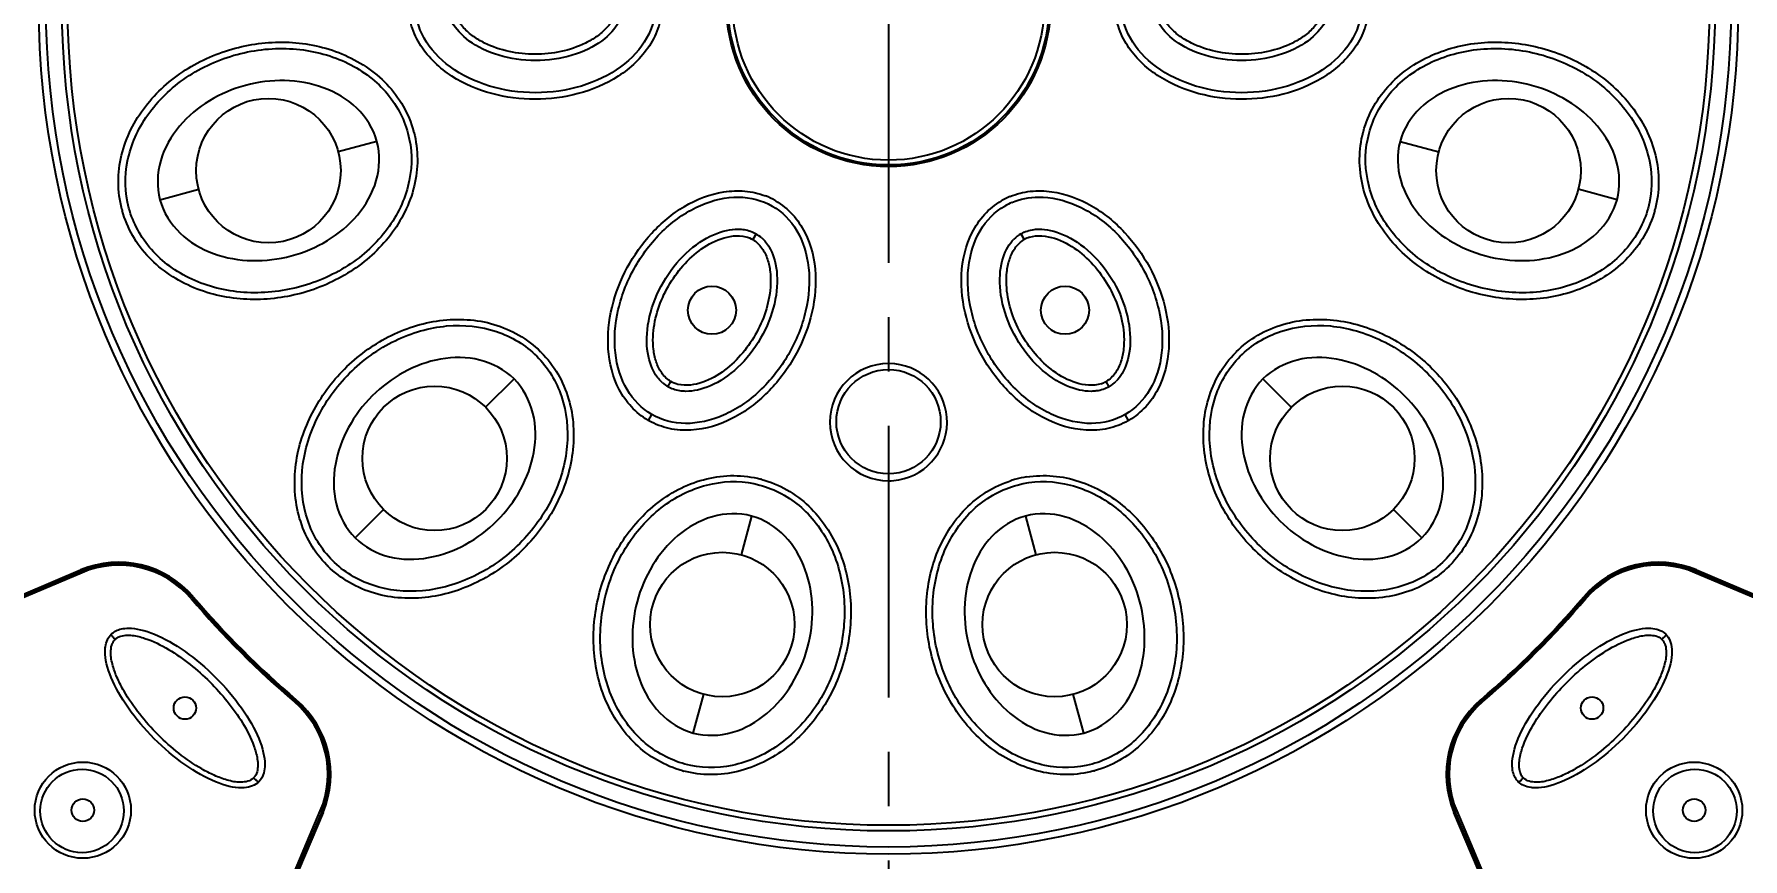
# Model space of a CAD drawing. Header units: millimetres. Extents: x 2652 to 2862, y 294 to 591.
# Drawn here: x 2689.29 to 2729.22, y 482.48 to 501.75 of the extents above; entities that cross this region are included whole.
import ezdxf

# ---------------------------------------------------------------- set-up
doc = ezdxf.new("R2010")
doc.units = ezdxf.units.MM
doc.header["$LTSCALE"] = 0.1
doc.linetypes.add('CENTERX2', pattern=[101.6, 63.5, -12.7, 12.7, -12.7])
for name, color, linetype in [('02___PRT_ALL_AXES', 7, 'Continuous'), ('CENTER', 1, 'CENTERX2'), ('DIM', 3, 'Continuous')]:
    doc.layers.add(name, color=color, linetype=linetype)
doc.styles.get("Standard").update_dxf_attribs({"font": 'arial.ttf'})
doc.dimstyles.new('ISO-25', dxfattribs={"dimtxt": 2.5, "dimasz": 2.5, "dimexe": 1.25, "dimexo": 0.625, "dimtad": 1, "dimlfac": 1.333333, "dimtxsty": 'Standard', "dimcen": 2.5, "dimadec": 0, "dimazin": 0, "dimtfac": 1, "dimtmove": 0, "dimatfit": 3, "dimfxl": 0, "dimarcsym": 0})

# ---------------------------------------------------------------- blocks, each defined once
blk = doc.blocks.new('*D19')
at = {"layer": 'Defpoints', "color": 0}
for p in [(2666.242, 540.393), (2709.416, 540.393), (2709.255, 357.713)]:
    blk.add_point(p, dxfattribs=at)
at = {"layer": 'DIM', "color": 0, "lineweight": -2}
for p, q in [((2708.791, 540.393), (2664.992, 540.393)), ((2666.242, 360.213), (2666.242, 537.893)), ((2708.63, 357.713), (2664.992, 357.713))]:
    blk.add_line(p, q, dxfattribs=at)
at = {"layer": 'DIM', "color": 0}
for points in [[(2665.825, 537.893), (2666.658, 537.893), (2666.242, 540.393)], [(2665.825, 360.213), (2666.658, 360.213), (2666.242, 357.713)]]:
    blk.add_solid(points, dxfattribs=at)
at = {"layer": 'DIM', "color": 0, "insert": (2664.339, 449.053), "char_height": 2.5, "attachment_point": 5, "rotation": 90}
blk.add_mtext('243.5', dxfattribs=at)

msp = doc.modelspace()

# ---------------------------------------------------------------- linework, layer by layer
at = {"color": 7, "linetype": 'Continuous'}
for p, q in [((2706.1608, 497.0819), (2706.0828, 496.9468)), ((2712.3483, 497.0819), (2712.4264, 496.9468)), ((2704.0983, 493.5095), (2704.1685, 493.6311)), ((2714.4108, 493.5095), (2714.3407, 493.6311)), ((2703.643, 492.7208), (2703.7233, 492.86)), ((2714.8662, 492.7208), (2714.7858, 492.86)), ((2682.4075, 485.8546), (2690.3719, 489.2262)), ((2684.0034, 486.4907), (2690.391, 489.1948)), ((2690.4096, 489.1631), (2684.3197, 486.585)), ((2690.3719, 489.2262), (2690.391, 489.1948)), ((2690.391, 489.1948), (2690.4096, 489.1631)), ((2728.1182, 489.1948), (2728.0995, 489.1631)), ((2734.1895, 486.585), (2728.0995, 489.1631)), ((2728.1373, 489.2262), (2728.1182, 489.1948)), ((2728.1182, 489.1948), (2734.2094, 486.6162)), ((2728.1373, 489.2262), (2736.1017, 485.8546)), ((2693.0058, 488.6027), (2692.9561, 488.5603)), ((2725.5034, 488.6027), (2725.5531, 488.5603)), ((2695.4168, 486.1916), (2695.3745, 486.1419)), ((2723.0924, 486.1916), (2723.1347, 486.1419)), ((2696.0404, 483.5577), (2692.6687, 475.5934)), ((2696.009, 483.5768), (2693.3233, 477.2326)), ((2693.3992, 477.5055), (2695.9773, 483.5955)), ((2696.009, 483.5768), (2695.9773, 483.5955)), ((2696.0404, 483.5577), (2696.009, 483.5768)), ((2722.4688, 483.5577), (2722.5002, 483.5768)), ((2725.8404, 475.5934), (2722.4688, 483.5577)), ((2722.5002, 483.5768), (2722.5319, 483.5955)), ((2725.2043, 477.1892), (2722.5002, 483.5768)), ((2722.5319, 483.5955), (2725.11, 477.5055))]:
    msp.add_line(p, q, dxfattribs=at)
for centre, radius in [((2709.2546, 502.4404), 37.3125), ((2709.2546, 502.4404), 19.8565), ((2709.2546, 502.4404), 19.6875), ((2709.2546, 502.4404), 19.3125), ((2709.2546, 502.4404), 19.1808), ((2709.2546, 502.4404), 3.7884), ((2709.2546, 502.4404), 3.75), ((2709.2546, 502.4404), 3.6375), ((2705.1296, 495.2957), 0.5625), ((2713.3796, 495.2957), 0.5625), ((2709.2546, 492.6904), 1.2188), ((2692.8144, 486.0002), 0.2625), ((2725.6948, 486.0002), 0.2625), ((2690.4279, 483.6137), 1.125), ((2728.0813, 483.6137), 1.125), ((2690.4099, 483.5958), 0.9759), ((2728.0993, 483.5958), 0.9759), ((2690.4279, 483.6137), 0.2625), ((2728.0813, 483.6137), 0.2625)]:
    msp.add_circle(centre, radius, dxfattribs=at)
for centre, radius, start, end in [((2709.2546, 502.4404), 37.3244, 284.55605, 255.44395), ((2709.2546, 502.4404), 36.1928, 272.382, 267.618), ((2709.2546, 502.4404), 35.966, 272.39701, 267.60299), ((2709.2546, 502.4404), 34.5557, 272.49485, 267.50515), ((2709.2546, 502.4404), 34.35, 272.51055, 267.48945), ((2709.2546, 502.4404), 34.275, 272.50748, 267.49252), ((2709.2546, 502.4404), 34.2448, 272.56931, 267.43069), ((2709.2546, 502.4404), 34.125, 272.51944, 267.48056), ((2695.7667, 498.8263), 2.4777, 14.69879, 15.28831), ((2722.7518, 498.8239), 2.4874, 164.83466, 165.20221), ((2705.7711, 496.4057), 1.6754, 60.01905, 68.68033), ((2712.7366, 496.4088), 1.672, 112.6646, 119.98893), ((2693.7372, 498.2824), 2.4779, 194.61181, 194.9969), ((2693.7315, 498.2811), 2.472, 195.00203, 195.40164), ((2705.7797, 496.4218), 1.6572, 59.63989, 59.99881), ((2712.7292, 496.4223), 1.6566, 120.0006, 120.33881), ((2712.7276, 496.4243), 1.5091, 112.89638, 119.98647), ((2724.7776, 498.2812), 2.4721, 344.56888, 344.9963), ((2724.7692, 498.2832), 2.4808, 345.00136, 345.32511), ((2705.7688, 496.4023), 0.7846, 48.27965, 60.02141), ((2712.7418, 496.4002), 0.7871, 119.9907, 135.15872), ((2712.7464, 496.3919), 0.6405, 107.9509, 119.97646), ((2699.3808, 492.5666), 2.4777, 45.00129, 45.28831), ((2699.3743, 492.5602), 2.4868, 44.77158, 44.99887), ((2719.1324, 492.5627), 2.4833, 135.00081, 135.2403), ((2719.1376, 492.5573), 2.4908, 134.83466, 134.99958), ((2709.2546, 492.6811), 1.3701, 90.00752, 269.99937), ((2709.2544, 492.6925), 1.3587, 89.22714, 89.99362), ((2709.2546, 492.6811), 1.3701, 280.1727, 89.23937), ((2704.4903, 494.1891), 0.7845, 228.60942, 240.02168), ((2714.0209, 494.1854), 0.64, 288.34912, 299.98221), ((2714.0173, 494.1914), 0.7873, 299.99206, 315.36295), ((2704.4709, 494.1547), 1.6557, 239.55998, 239.99842), ((2704.4672, 494.1485), 1.6485, 240.0019, 240.5488), ((2714.0392, 494.1533), 1.6541, 299.51906, 299.99795), ((2714.0415, 494.1492), 1.6494, 300.00181, 300.53451), ((2705.6402, 488.9511), 2.4792, 75.00117, 75.27667), ((2705.6389, 488.9469), 2.4835, 74.73402, 74.99825), ((2709.2543, 492.6847), 1.3736, 270.01326, 280.15894), ((2712.8737, 488.9336), 2.4973, 105.00041, 107.59867), ((2712.8748, 488.9289), 2.5022, 99.06616, 104.9951), ((2691.2639, 487.1191), 2.2881, 40.42258, 112.94315), ((2691.2682, 487.1228), 2.25, 40.41835, 112.94479), ((2691.272, 487.1261), 2.212, 40.41829, 112.94485), ((2697.8951, 491.0808), 2.4779, 224.61181, 225.35015), ((2720.6131, 491.082), 2.4794, 314.62886, 315.32511), ((2727.2453, 487.1192), 2.288, 67.05672, 139.5816), ((2727.241, 487.1228), 2.25, 67.05521, 139.58165), ((2727.2372, 487.1261), 2.212, 67.05766, 139.5796), ((2709.2546, 502.4404), 21.4079, 220.41835, 229.58165), ((2709.2546, 502.4404), 21.375, 220.41835, 229.58165), ((2709.2546, 502.4404), 21.3426, 220.41835, 229.58165), ((2709.2546, 502.4404), 21.3426, 310.41835, 319.58165), ((2709.2546, 502.4404), 21.375, 310.41835, 319.58165), ((2709.2546, 502.4404), 21.4079, 310.41835, 319.58165), ((2693.9403, 484.4578), 2.212, 337.05766, 49.5796), ((2693.937, 484.454), 2.25, 337.05521, 49.58165), ((2693.9333, 484.4497), 2.288, 337.05672, 49.5816), ((2724.5759, 484.4497), 2.2881, 130.42258, 202.94315), ((2724.5722, 484.454), 2.25, 130.41835, 202.94479), ((2724.5689, 484.4578), 2.212, 130.41829, 202.94485), ((2705.0977, 486.9262), 2.4813, 254.65099, 254.99774), ((2705.0966, 486.9228), 2.4776, 255.00166, 255.35459), ((2713.4116, 486.9259), 2.4809, 285.00135, 285.324)]:
    msp.add_arc(centre, radius, start, end, dxfattribs=at)
for points, knots in [([(2686.3893, 472.2548), (2683.2705, 474.6232), (2677.7316, 480.3716), (2672.4808, 491.0872), (2670.7534, 502.904), (2672.7279, 514.677), (2678.2099, 525.2788), (2686.6775, 533.6919), (2697.303, 539.1068), (2705.1799, 540.376), (2709.0942, 540.3935)], [0, 0, 0, 0, 0.1250245, 0.2500885, 0.3751305, 0.5001289, 0.6251007, 0.7500707, 0.8750369, 1, 1, 1, 1]), ([(2709.416, 540.3935), (2713.3338, 540.3759), (2721.218, 539.1042), (2731.8511, 533.6792), (2740.3208, 525.2515), (2745.7975, 514.6325), (2747.7577, 502.8439), (2746.0082, 491.0196), (2740.733, 480.3069), (2735.1788, 474.567), (2732.0529, 472.204)], [0, 0, 0, 0, 0.1249669, 0.2499402, 0.3749161, 0.4999089, 0.6249455, 0.749992, 0.8750088, 1, 1, 1, 1]), ([(2703.962, 502.4404), (2703.962, 502.2704), (2703.9085, 501.9282), (2703.6111, 501.3094), (2702.9688, 500.7122), (2702.0175, 500.3124), (2700.9953, 500.1823), (2699.9736, 500.3131), (2699.0234, 500.7131), (2698.382, 501.3099), (2698.0849, 501.9283), (2698.0314, 502.2704), (2698.0314, 502.4404)], [0, 0, 0, 0, 0.062609, 0.1252602, 0.2499697, 0.3750411, 0.5001887, 0.6252737, 0.7502139, 0.8747822, 0.9373841, 1, 1, 1, 1]), ([(2702.9111, 502.4404), (2702.911, 502.3394), (2702.8576, 502.1356), (2702.6752, 501.8878), (2702.4432, 501.6874), (2702.0916, 501.4814), (2701.6054, 501.3182), (2700.9958, 501.256), (2700.3865, 501.3186), (2699.9006, 501.482), (2699.5494, 501.688), (2699.3178, 501.8884), (2699.1357, 502.136), (2699.0824, 502.3396), (2699.0824, 502.4404)], [0, 0, 0, 0, 0.0622739, 0.1248184, 0.1874314, 0.2500705, 0.3751061, 0.50019, 0.6252431, 0.7501969, 0.8127833, 0.8753409, 0.9378166, 1, 1, 1, 1]), ([(2720.4778, 502.4404), (2720.4778, 502.2748), (2720.427, 501.9415), (2720.1442, 501.3359), (2719.5292, 500.7441), (2718.6108, 500.336), (2717.6183, 500.1859), (2716.6194, 500.2836), (2715.6786, 500.6352), (2715.0192, 501.1723), (2714.6724, 501.743), (2714.581, 502.0673), (2714.5603, 502.2316)], [0, 0, 0, 0, 0.0625724, 0.1251793, 0.2497909, 0.3747587, 0.4998674, 0.6249957, 0.7500356, 0.8747849, 0.9374111, 1, 1, 1, 1]), ([(2719.4268, 502.4404), (2719.4268, 502.3394), (2719.3733, 502.1356), (2719.1909, 501.8879), (2718.9591, 501.6875), (2718.6077, 501.4816), (2718.1218, 501.3184), (2717.5124, 501.256), (2716.9029, 501.3185), (2716.4168, 501.4818), (2716.0653, 501.6878), (2715.8336, 501.8882), (2715.6515, 502.1359), (2715.5981, 502.3396), (2715.5981, 502.4404)], [0, 0, 0, 0, 0.0622723, 0.1248055, 0.1873883, 0.2499836, 0.3749439, 0.5000024, 0.6250843, 0.7500962, 0.8127165, 0.8753058, 0.9378052, 1, 1, 1, 1]), ([(2703.0509, 502.2817), (2703.0334, 502.1967), (2702.948, 501.9671), (2702.6017, 501.5699), (2701.8928, 501.2153), (2701.0046, 501.0842), (2700.1164, 501.2153), (2699.4075, 501.5699), (2699.0771, 501.9489), (2698.9891, 502.1626), (2698.9702, 502.2317)], [0, 0, 0, 0, 0.0862234, 0.2269527, 0.367682, 0.5084113, 0.6491406, 0.7898699, 0.9305992, 1, 1, 1, 1]), ([(2719.5516, 502.2852), (2719.5343, 502.1991), (2719.4491, 501.9683), (2719.1017, 501.5699), (2718.3928, 501.2153), (2717.5046, 501.0842), (2716.6164, 501.2153), (2715.9075, 501.5699), (2715.5768, 501.9492), (2715.4889, 502.1631), (2715.47, 502.2325)], [0, 0, 0, 0, 0.0872633, 0.2277946, 0.3683258, 0.508857, 0.6493883, 0.7899195, 0.9304507, 1, 1, 1, 1]), ([(2691.3395, 497.6573), (2691.2859, 497.8627), (2691.2316, 498.2894), (2691.3359, 499.1368), (2691.8278, 500.1106), (2692.7918, 500.9674), (2693.9708, 501.4814), (2695.2489, 501.6239), (2696.5115, 501.3619), (2697.4229, 500.7632), (2697.9353, 500.081), (2698.1008, 499.6843), (2698.1568, 499.4796)], [0, 0, 0, 0, 0.0627869, 0.125563, 0.2503617, 0.3752282, 0.5000887, 0.6249581, 0.7498018, 0.8745189, 0.9372419, 1, 1, 1, 1]), ([(2720.351, 499.4746), (2720.4066, 499.6795), (2720.5715, 500.0769), (2721.0833, 500.7608), (2721.9952, 501.3611), (2723.259, 501.624), (2724.5385, 501.4815), (2725.7183, 500.9669), (2726.6824, 500.1094), (2727.1739, 499.1351), (2727.2776, 498.2873), (2727.2229, 497.8604), (2727.1691, 497.6548)], [0, 0, 0, 0, 0.0627646, 0.1255134, 0.2502665, 0.37514, 0.5000505, 0.6249287, 0.7497339, 0.8744394, 0.9371933, 1, 1, 1, 1]), ([(2697.3014, 499.2372), (2697.2224, 499.5315), (2696.8789, 500.0798), (2696.0627, 500.5477), (2695.1439, 500.7065), (2694.2212, 500.5913), (2693.3644, 500.2298), (2692.6478, 499.6331), (2692.1751, 498.8198), (2692.1513, 498.1733), (2692.2301, 497.8791)], [0, 0, 0, 0, 0.1246873, 0.2496626, 0.3748138, 0.5000126, 0.6252088, 0.7503779, 0.8753668, 1, 1, 1, 1]), ([(2726.2789, 497.8784), (2726.3577, 498.1724), (2726.3345, 498.8185), (2725.8624, 499.6317), (2725.1465, 500.2288), (2724.2899, 500.591), (2723.3666, 500.7066), (2722.4469, 500.5481), (2721.6305, 500.0799), (2721.287, 499.5319), (2721.208, 499.2379)], [0, 0, 0, 0, 0.1245438, 0.2494841, 0.3746211, 0.499816, 0.6250247, 0.7504293, 0.8754445, 1, 1, 1, 1]), ([(2698.1633, 499.4551), (2698.2172, 499.2498), (2698.2721, 498.8233), (2698.1691, 497.9759), (2697.6785, 497.0014), (2696.7153, 496.1436), (2695.5368, 495.6285), (2694.2591, 495.4848), (2692.9967, 495.7452), (2692.0846, 496.3423), (2691.5709, 497.0235), (2691.4046, 497.4199), (2691.3482, 497.6246)], [0, 0, 0, 0, 0.0627799, 0.1255562, 0.2503505, 0.3752427, 0.5001257, 0.6249824, 0.7497815, 0.8744762, 0.9372077, 1, 1, 1, 1]), ([(2692.2301, 497.8791), (2692.3088, 497.585), (2692.652, 497.0371), (2693.4674, 496.5689), (2694.386, 496.4098), (2695.3089, 496.5244), (2696.1663, 496.8859), (2696.8835, 497.483), (2697.3565, 498.2968), (2697.38, 498.9431), (2697.3014, 499.2372)], [0, 0, 0, 0, 0.1245438, 0.2494841, 0.3746211, 0.499816, 0.6250247, 0.7504293, 0.8754445, 1, 1, 1, 1]), ([(2727.1606, 497.6234), (2727.1041, 497.4186), (2726.9373, 497.0217), (2726.4223, 496.34), (2725.5081, 495.7432), (2724.244, 495.4845), (2722.9659, 495.6302), (2721.7884, 496.1471), (2720.8271, 497.0061), (2720.3385, 497.9808), (2720.2371, 498.8279), (2720.2927, 499.254), (2720.3469, 499.4592)], [0, 0, 0, 0, 0.0628348, 0.1256473, 0.250511, 0.3754121, 0.5002704, 0.6250912, 0.7498793, 0.8745511, 0.9372617, 1, 1, 1, 1]), ([(2721.208, 499.2379), (2721.1292, 498.9435), (2721.1526, 498.2969), (2721.6255, 497.4836), (2722.3417, 496.8867), (2723.1985, 496.5251), (2724.1212, 496.4097), (2725.0401, 496.5683), (2725.8562, 497.0362), (2726.2, 497.5842), (2726.2789, 497.8784)], [0, 0, 0, 0, 0.1246873, 0.2496626, 0.3748138, 0.5000126, 0.6252088, 0.7503779, 0.8753668, 1, 1, 1, 1]), ([(2703.632, 492.7272), (2703.4902, 492.8106), (2703.2301, 493.0215), (2702.8518, 493.5671), (2702.6491, 494.3899), (2702.7527, 495.3824), (2703.1137, 496.3111), (2703.6896, 497.1238), (2704.454, 497.7634), (2705.2386, 498.0731), (2705.901, 498.1007), (2706.227, 498.0263), (2706.3802, 497.9665)], [0, 0, 0, 0, 0.0626057, 0.1252431, 0.2499151, 0.3749084, 0.499972, 0.6250333, 0.7500288, 0.8747775, 0.9374087, 1, 1, 1, 1]), ([(2712.0923, 497.9517), (2712.2448, 498.0154), (2712.5708, 498.0974), (2713.2369, 498.0815), (2714.0296, 497.7796), (2714.8027, 497.1427), (2715.386, 496.3294), (2715.7529, 495.398), (2715.8612, 494.4015), (2715.6608, 493.5744), (2715.2827, 493.0251), (2715.0219, 492.8126), (2714.8794, 492.7286)], [0, 0, 0, 0, 0.0626084, 0.1252582, 0.2500049, 0.3750101, 0.5000944, 0.625184, 0.7501461, 0.8747562, 0.9373685, 1, 1, 1, 1]), ([(2712.1404, 497.8145), (2712.3325, 497.8957), (2712.8176, 497.9943), (2713.6552, 497.811), (2714.5206, 497.2296), (2715.2123, 496.3538), (2715.6249, 495.3169), (2715.6957, 494.2768), (2715.414, 493.3918), (2715.0196, 492.995), (2714.7858, 492.86)], [0, 0, 0, 0, 0.0990632, 0.2277684, 0.3564737, 0.485179, 0.6138842, 0.7425895, 0.8712947, 1, 1, 1, 1]), ([(2706.6173, 497.8517), (2706.7635, 497.7661), (2707.0309, 497.5478), (2707.4145, 496.9812), (2707.6081, 496.129), (2707.4786, 495.1088), (2707.0819, 494.1615), (2706.4608, 493.344), (2705.6432, 492.7212), (2704.8097, 492.4614), (2704.1274, 492.5083), (2703.8043, 492.6297), (2703.6566, 492.713)], [0, 0, 0, 0, 0.0625962, 0.1252402, 0.2499449, 0.3750018, 0.5001125, 0.6252012, 0.7501637, 0.8747594, 0.9373706, 1, 1, 1, 1]), ([(2714.8542, 492.714), (2714.7067, 492.6304), (2714.3835, 492.5086), (2713.7007, 492.4611), (2712.8662, 492.7209), (2712.0481, 493.3442), (2711.4269, 494.1622), (2711.0303, 495.1097), (2710.9012, 496.13), (2711.095, 496.982), (2711.4787, 497.5483), (2711.7462, 497.7664), (2711.8924, 497.852)], [0, 0, 0, 0, 0.0626173, 0.1252705, 0.2499574, 0.3749753, 0.5000674, 0.6251732, 0.7501801, 0.874817, 0.9374249, 1, 1, 1, 1]), ([(2703.9716, 493.6005), (2703.9057, 493.6586), (2703.7485, 493.8478), (2703.5772, 494.3478), (2703.6245, 495.1391), (2703.9551, 495.9738), (2704.5127, 496.6775), (2705.1743, 497.1141), (2705.6305, 497.2035), (2705.8381, 497.1864), (2705.8841, 497.1791)], [0, 0, 0, 0, 0.0896503, 0.2340255, 0.3784007, 0.5227759, 0.667151, 0.8115262, 0.9559014, 1, 1, 1, 1]), ([(2712.6604, 497.184), (2712.6958, 497.1882), (2712.8939, 497.2005), (2713.3349, 497.1141), (2713.9965, 496.6775), (2714.5541, 495.9738), (2714.8847, 495.1391), (2714.932, 494.3478), (2714.769, 493.8722), (2714.6279, 493.6892), (2714.5775, 493.6382)], [0, 0, 0, 0, 0.0339779, 0.1827535, 0.331529, 0.4803045, 0.6290801, 0.7778556, 0.9266312, 1, 1, 1, 1]), ([(2704.1685, 493.6311), (2704.0842, 493.6797), (2703.9386, 493.8208), (2703.8153, 494.0904), (2703.7542, 494.3793), (2703.7438, 494.7716), (2703.8309, 495.2582), (2704.1315, 495.9805), (2704.6448, 496.6068), (2705.3208, 496.9985), (2705.7314, 497.0606), (2705.919, 497.0131)], [0, 0, 0, 0, 0.062467, 0.1251686, 0.1879197, 0.2506794, 0.3759737, 0.5013648, 0.7507355, 0.8759253, 1, 1, 1, 1]), ([(2706.0828, 496.9468), (2706.1671, 496.8981), (2706.3126, 496.7571), (2706.436, 496.4876), (2706.4971, 496.1987), (2706.5076, 495.8064), (2706.4205, 495.3199), (2706.12, 494.5979), (2705.6074, 493.972), (2704.9323, 493.5801), (2704.5223, 493.5174), (2704.3347, 493.5641)], [0, 0, 0, 0, 0.0624693, 0.1251816, 0.1879621, 0.2507631, 0.3761289, 0.5015325, 0.7508313, 0.8759597, 1, 1, 1, 1]), ([(2706.2909, 496.9879), (2706.3555, 496.9303), (2706.5113, 496.7416), (2706.682, 496.2436), (2706.6347, 495.4523), (2706.3041, 494.6176), (2705.7465, 493.9139), (2705.0849, 493.4773), (2704.6301, 493.3882), (2704.4235, 493.4048), (2704.3785, 493.4118)], [0, 0, 0, 0, 0.0883426, 0.233097, 0.3778514, 0.5226058, 0.6673602, 0.8121146, 0.956869, 1, 1, 1, 1]), ([(2714.11, 493.4089), (2714.0712, 493.4038), (2713.8701, 493.39), (2713.4243, 493.4773), (2712.7627, 493.9139), (2712.2051, 494.6176), (2711.8745, 495.4523), (2711.8272, 496.2436), (2711.9906, 496.7205), (2712.1325, 496.9038), (2712.1837, 496.9552)], [0, 0, 0, 0, 0.0374276, 0.1855226, 0.3336176, 0.4817126, 0.6298076, 0.7779026, 0.9259976, 1, 1, 1, 1]), ([(2714.2223, 493.5779), (2714.0372, 493.5166), (2713.6166, 493.5638), (2713.0987, 493.8521), (2712.6637, 494.2626), (2712.3267, 494.7543), (2712.0933, 495.3029), (2712.0025, 495.7937), (2712.011, 496.1902), (2712.0713, 496.4822), (2712.1947, 496.7549), (2712.3413, 496.8976), (2712.4264, 496.9468)], [0, 0, 0, 0, 0.1237394, 0.2487442, 0.3739539, 0.4992097, 0.6244851, 0.749698, 0.8124121, 0.8750953, 0.9376903, 1, 1, 1, 1]), ([(2712.549, 497.0013), (2712.7345, 497.0613), (2713.1543, 497.0125), (2713.6714, 496.7234), (2714.1056, 496.3126), (2714.4417, 495.821), (2714.6744, 495.2727), (2714.7646, 494.7825), (2714.7559, 494.3865), (2714.6955, 494.0949), (2714.5721, 493.8227), (2714.4257, 493.6801), (2714.3407, 493.6311)], [0, 0, 0, 0, 0.1237942, 0.2488508, 0.3741037, 0.4993849, 0.6246338, 0.7497852, 0.8124676, 0.8751228, 0.9376978, 1, 1, 1, 1]), ([(2696.1312, 489.3406), (2695.9821, 489.4917), (2695.7217, 489.834), (2695.3883, 490.62), (2695.3274, 491.7093), (2695.7339, 492.9334), (2696.4979, 493.968), (2697.5336, 494.7305), (2698.758, 495.1349), (2699.8467, 495.0721), (2700.6315, 494.7374), (2700.9732, 494.4767), (2701.124, 494.3274)], [0, 0, 0, 0, 0.0627869, 0.125563, 0.2503617, 0.3752282, 0.5000887, 0.6249581, 0.7498018, 0.8745189, 0.9372419, 1, 1, 1, 1]), ([(2717.3815, 494.3237), (2717.5321, 494.4734), (2717.8736, 494.7351), (2718.6587, 495.0714), (2719.7486, 495.1354), (2720.9745, 494.7312), (2722.0114, 493.9681), (2722.7758, 492.9325), (2723.182, 491.7078), (2723.1205, 490.6182), (2722.7864, 489.8322), (2722.5256, 489.4898), (2722.3761, 489.3387)], [0, 0, 0, 0, 0.0627646, 0.1255134, 0.2502665, 0.37514, 0.5000505, 0.6249287, 0.7497339, 0.8744394, 0.9371933, 1, 1, 1, 1]), ([(2701.1397, 494.3116), (2701.2893, 494.1609), (2701.5506, 493.8192), (2701.8861, 493.0338), (2701.9493, 491.9439), (2701.5442, 490.7183), (2700.7807, 489.6822), (2699.7453, 488.9186), (2698.5212, 488.513), (2697.4325, 488.5745), (2696.6469, 488.9083), (2696.3047, 489.1689), (2696.1536, 489.3181)], [0, 0, 0, 0, 0.0627652, 0.125533, 0.2503378, 0.375264, 0.5001816, 0.6250368, 0.7498135, 0.874482, 0.937212, 1, 1, 1, 1]), ([(2722.3549, 489.3175), (2722.2038, 489.1683), (2721.8614, 488.9078), (2721.0751, 488.5741), (2719.9853, 488.5132), (2718.7609, 488.9201), (2717.7261, 489.6846), (2716.9639, 490.7207), (2716.5599, 491.9454), (2716.6233, 493.0343), (2716.9586, 493.8191), (2717.2196, 494.1606), (2717.3691, 494.3113)], [0, 0, 0, 0, 0.0627951, 0.1255795, 0.2503909, 0.3752827, 0.5001508, 0.6249986, 0.7498229, 0.8745299, 0.9372526, 1, 1, 1, 1]), ([(2700.5044, 493.6897), (2700.2889, 493.9052), (2699.7172, 494.2082), (2698.7764, 494.2053), (2697.9014, 493.8835), (2697.1598, 493.3224), (2696.5985, 492.5809), (2696.2764, 491.7058), (2696.2736, 490.7651), (2696.5763, 490.1934), (2696.7916, 489.9779)], [0, 0, 0, 0, 0.1246873, 0.2496626, 0.3748138, 0.5000126, 0.6252088, 0.7503779, 0.8753668, 1, 1, 1, 1]), ([(2721.7171, 489.9774), (2721.9323, 490.1927), (2722.2353, 490.7638), (2722.233, 491.7041), (2721.9116, 492.5792), (2721.3509, 493.3211), (2720.609, 493.8829), (2719.7333, 494.2055), (2718.7921, 494.2082), (2718.2207, 493.9054), (2718.0053, 493.6902)], [0, 0, 0, 0, 0.1245438, 0.2494841, 0.3746211, 0.499816, 0.6250247, 0.7504293, 0.8754445, 1, 1, 1, 1]), ([(2696.7916, 489.9779), (2697.0068, 489.7627), (2697.578, 489.4597), (2698.5183, 489.462), (2699.3934, 489.7834), (2700.1352, 490.3441), (2700.6971, 491.086), (2701.0197, 491.9617), (2701.0223, 492.9029), (2700.7196, 493.4743), (2700.5044, 493.6897)], [0, 0, 0, 0, 0.1245438, 0.2494841, 0.3746211, 0.499816, 0.6250247, 0.7504293, 0.8754445, 1, 1, 1, 1]), ([(2718.0053, 493.6902), (2717.7899, 493.4747), (2717.4868, 492.903), (2717.4897, 491.9623), (2717.8115, 491.0872), (2718.3726, 490.3456), (2719.1141, 489.7844), (2719.9892, 489.4622), (2720.9299, 489.4594), (2721.5016, 489.7621), (2721.7171, 489.9774)], [0, 0, 0, 0, 0.1246873, 0.2496626, 0.3748138, 0.5000126, 0.6252088, 0.7503779, 0.8753668, 1, 1, 1, 1]), ([(2704.4409, 484.5335), (2704.2362, 484.5897), (2703.8394, 484.7557), (2703.1573, 485.2693), (2702.5594, 486.1821), (2702.2989, 487.4456), (2702.4429, 488.7239), (2702.9586, 489.9024), (2703.8168, 490.8652), (2704.7913, 491.3554), (2705.6386, 491.4579), (2706.065, 491.4028), (2706.2703, 491.3489)], [0, 0, 0, 0, 0.0627791, 0.1255475, 0.2503205, 0.3751944, 0.500071, 0.624929, 0.7497757, 0.8745058, 0.9372366, 1, 1, 1, 1]), ([(2706.2929, 491.3428), (2706.4977, 491.2869), (2706.8948, 491.1214), (2707.5779, 490.6084), (2708.1768, 489.6959), (2708.4382, 488.4324), (2708.2949, 487.154), (2707.7801, 485.9753), (2706.9229, 485.0122), (2705.9493, 484.5212), (2705.1022, 484.4174), (2704.6756, 484.4719), (2704.4701, 484.5256)], [0, 0, 0, 0, 0.0627879, 0.1255793, 0.2504139, 0.3752863, 0.500152, 0.6250082, 0.7497948, 0.8744724, 0.9372067, 1, 1, 1, 1]), ([(2714.0538, 484.5295), (2713.8503, 484.475), (2713.4274, 484.4179), (2712.5856, 484.5137), (2711.6144, 484.9917), (2710.7538, 485.9386), (2710.2298, 487.1014), (2710.07, 488.3662), (2710.3056, 489.622), (2710.8737, 490.5402), (2711.5319, 491.0712), (2711.9182, 491.2505), (2712.1187, 491.3141)], [0, 0, 0, 0, 0.062821, 0.1256354, 0.2505083, 0.3754132, 0.5002762, 0.6251001, 0.7498945, 0.8745851, 0.9372885, 1, 1, 1, 1]), ([(2712.4805, 491.3998), (2712.6851, 491.4324), (2713.1041, 491.4464), (2713.9194, 491.2778), (2714.8352, 490.7411), (2715.6296, 489.7663), (2716.0943, 488.6007), (2716.2021, 487.3503), (2715.9217, 486.1238), (2715.3249, 485.2436), (2714.6549, 484.7487), (2714.2672, 484.588), (2714.0673, 484.5332)], [0, 0, 0, 0, 0.0627528, 0.1254883, 0.2502833, 0.375163, 0.5000663, 0.6249326, 0.749735, 0.8744516, 0.9371995, 1, 1, 1, 1]), ([(2706.0521, 490.487), (2705.7577, 490.5658), (2705.1111, 490.5425), (2704.2978, 490.0695), (2703.7009, 489.3533), (2703.3392, 488.4966), (2703.2239, 487.5738), (2703.3825, 486.6549), (2703.8504, 485.8388), (2704.3984, 485.495), (2704.6926, 485.4161)], [0, 0, 0, 0, 0.1246873, 0.2496626, 0.3748138, 0.5000126, 0.6252088, 0.7503779, 0.8753668, 1, 1, 1, 1]), ([(2704.6926, 485.4161), (2704.9866, 485.3373), (2705.6327, 485.3605), (2706.4459, 485.8326), (2707.043, 486.5485), (2707.4051, 487.4051), (2707.5208, 488.3284), (2707.3623, 489.2481), (2706.894, 490.0645), (2706.3461, 490.4081), (2706.0521, 490.487)], [0, 0, 0, 0, 0.1245438, 0.2494841, 0.3746211, 0.499816, 0.6250247, 0.7504293, 0.8754445, 1, 1, 1, 1]), ([(2712.4578, 490.4872), (2712.1635, 490.4082), (2711.6152, 490.0647), (2711.1473, 489.2485), (2710.9885, 488.3298), (2711.1037, 487.407), (2711.4652, 486.5502), (2712.0619, 485.8337), (2712.8752, 485.3609), (2713.5217, 485.3371), (2713.8159, 485.4159)], [0, 0, 0, 0, 0.1246873, 0.2496626, 0.3748138, 0.5000126, 0.6252088, 0.7503779, 0.8753668, 1, 1, 1, 1]), ([(2713.8159, 485.4159), (2714.11, 485.4947), (2714.6579, 485.8378), (2715.1261, 486.6533), (2715.2853, 487.5719), (2715.1706, 488.4947), (2714.8091, 489.3522), (2714.212, 490.0694), (2713.3982, 490.5423), (2712.7519, 490.5658), (2712.4578, 490.4872)], [0, 0, 0, 0, 0.1245438, 0.2494841, 0.3746211, 0.499816, 0.6250247, 0.7504293, 0.8754445, 1, 1, 1, 1]), ([(2694.4177, 484.3655), (2694.3436, 484.2914), (2694.1095, 484.2442), (2693.7986, 484.3075), (2693.4934, 484.4221), (2693.1101, 484.6225), (2692.6642, 484.9322), (2692.1796, 485.3656), (2691.7463, 485.8502), (2691.4366, 486.296), (2691.2362, 486.6793), (2691.1216, 486.9845), (2691.0584, 487.2954), (2691.1056, 487.5295), (2691.1796, 487.6036)], [0, 0, 0, 0, 0.0608523, 0.1233297, 0.1860384, 0.2488195, 0.3743835, 0.5000135, 0.6256417, 0.751205, 0.8139857, 0.8766926, 0.9391624, 1, 1, 1, 1]), ([(2691.0908, 487.7238), (2691.0875, 487.7205), (2691.0966, 487.7017), (2691.1121, 487.6789), (2691.1426, 487.642), (2691.1663, 487.617), (2691.1796, 487.6036)], [0, 0, 0, 0, 0.0924616, 0.3081279, 0.6262634, 1, 1, 1, 1]), ([(2691.2822, 487.6695), (2691.3755, 487.7066), (2691.5877, 487.7095), (2691.9801, 487.6098), (2692.441, 487.3803), (2692.942, 487.028), (2693.3999, 486.6194), (2693.8123, 486.1649), (2694.1695, 485.6672), (2694.4054, 485.2103), (2694.5159, 484.8197), (2694.5245, 484.6101), (2694.4984, 484.5128)], [0, 0, 0, 0, 0.0617206, 0.1241149, 0.2491394, 0.3744554, 0.4998586, 0.6252663, 0.7505938, 0.8756565, 0.9380849, 1, 1, 1, 1]), ([(2691.332, 487.8496), (2691.3824, 487.8608), (2691.5984, 487.8832), (2692.0833, 487.7701), (2692.8163, 487.3556), (2693.5489, 486.7348), (2694.1698, 486.0021), (2694.5843, 485.2691), (2694.7012, 484.7679), (2694.672, 484.5429), (2694.6551, 484.4833)], [0, 0, 0, 0, 0.0502818, 0.1982347, 0.3461876, 0.4941406, 0.6420935, 0.7900464, 0.9379994, 1, 1, 1, 1]), ([(2723.8474, 484.509), (2723.8349, 484.5618), (2723.8108, 484.7801), (2723.9249, 485.2691), (2724.3394, 486.0021), (2724.9602, 486.7348), (2725.6929, 487.3556), (2726.4259, 487.7701), (2726.9268, 487.887), (2727.1516, 487.8579), (2727.211, 487.8411)], [0, 0, 0, 0, 0.0530877, 0.20064, 0.3481922, 0.4957445, 0.6432967, 0.790849, 0.9384012, 1, 1, 1, 1]), ([(2724.0271, 484.4641), (2723.9889, 484.557), (2723.9849, 484.7696), (2724.0837, 485.1624), (2724.313, 485.624), (2724.6652, 486.1255), (2725.0739, 486.584), (2725.5286, 486.9968), (2726.0265, 487.3546), (2726.4837, 487.5908), (2726.8745, 487.7016), (2727.0842, 487.7104), (2727.1817, 487.6844)], [0, 0, 0, 0, 0.061697, 0.1240883, 0.2491109, 0.3744282, 0.4998318, 0.6252378, 0.7505695, 0.8756409, 0.9380762, 1, 1, 1, 1]), ([(2727.3295, 487.6036), (2727.4036, 487.5295), (2727.4508, 487.2953), (2727.3875, 486.9844), (2727.2729, 486.6792), (2727.0725, 486.2959), (2726.7628, 485.8501), (2726.3294, 485.3655), (2725.8448, 484.9321), (2725.399, 484.6224), (2725.0157, 484.4221), (2724.7105, 484.3075), (2724.3997, 484.2442), (2724.1655, 484.2914), (2724.0914, 484.3655)], [0, 0, 0, 0, 0.0608537, 0.1233309, 0.1860394, 0.2488206, 0.3743824, 0.5000119, 0.6256432, 0.7512055, 0.8139856, 0.8766918, 0.9391615, 1, 1, 1, 1]), ([(2727.4184, 487.7238), (2727.4217, 487.7205), (2727.4126, 487.7017), (2727.3971, 487.6789), (2727.3665, 487.642), (2727.3429, 487.617), (2727.3295, 487.6036)], [0, 0, 0, 0, 0.0924668, 0.3081325, 0.6262658, 1, 1, 1, 1]), ([(2694.1993, 484.1365), (2694.1778, 484.1347), (2693.9872, 484.1272), (2693.5454, 484.2303), (2692.8124, 484.6448), (2692.0798, 485.2656), (2691.4589, 485.9983), (2691.0444, 486.7312), (2690.9368, 487.1925), (2690.9506, 487.395), (2690.9556, 487.4304)], [0, 0, 0, 0, 0.0207445, 0.1780287, 0.3353128, 0.4925969, 0.6498811, 0.8071652, 0.9644494, 1, 1, 1, 1]), ([(2727.559, 487.3793), (2727.5604, 487.3596), (2727.5672, 487.1705), (2727.4647, 486.7312), (2727.0502, 485.9983), (2726.4294, 485.2656), (2725.6967, 484.6448), (2724.9638, 484.2303), (2724.505, 484.1232), (2724.304, 484.1362), (2724.2702, 484.1406)], [0, 0, 0, 0, 0.0189329, 0.1768104, 0.3346879, 0.4925653, 0.6504428, 0.8083202, 0.9661977, 1, 1, 1, 1]), ([(2694.5379, 484.2766), (2694.5346, 484.2733), (2694.5159, 484.2824), (2694.4931, 484.2979), (2694.4561, 484.3285), (2694.4311, 484.3521), (2694.4177, 484.3655)], [0, 0, 0, 0, 0.0924668, 0.3081325, 0.6262658, 1, 1, 1, 1]), ([(2723.9712, 484.2766), (2723.9746, 484.2733), (2723.9933, 484.2824), (2724.0161, 484.2979), (2724.053, 484.3285), (2724.078, 484.3521), (2724.0914, 484.3655)], [0, 0, 0, 0, 0.092462, 0.3081283, 0.6262636, 1, 1, 1, 1])]:
    msp.add_open_spline(points, degree=3, knots=knots, dxfattribs=at)
for points in [[(2703.8171, 502.4404), (2703.8171, 502.1705), (2703.6706, 501.6306), (2703.0451, 500.944), (2702.1089, 500.4853), (2701.0046, 500.3242), (2699.9003, 500.4853), (2698.9641, 500.944), (2698.3385, 501.6306), (2698.1921, 502.1705), (2698.1921, 502.4404)], [(2720.3171, 502.4404), (2720.3171, 502.1705), (2720.1706, 501.6306), (2719.5451, 500.944), (2718.6089, 500.4853), (2717.5046, 500.3242), (2716.4003, 500.4853), (2715.4641, 500.944), (2714.8385, 501.6306), (2714.6921, 502.1705), (2714.6921, 502.4404)], [(2691.5057, 497.6846), (2691.4104, 498.0402), (2691.3896, 498.7968), (2691.8724, 499.8954), (2692.7956, 500.7904), (2694.0188, 501.3455), (2695.3557, 501.4763), (2696.6028, 501.1629), (2697.5701, 500.4529), (2697.9304, 499.7872), (2698.0257, 499.4316)], [(2720.4835, 499.4316), (2720.5787, 499.7872), (2720.939, 500.4529), (2721.9064, 501.1629), (2723.1535, 501.4763), (2724.4904, 501.3455), (2725.7135, 500.7904), (2726.6368, 499.8954), (2727.1196, 498.7968), (2727.0987, 498.0402), (2727.0035, 497.6846)], [(2698.0257, 499.4316), (2698.121, 499.0761), (2698.1418, 498.3195), (2697.659, 497.2209), (2696.7358, 496.3259), (2695.5126, 495.7707), (2694.1757, 495.6399), (2692.9286, 495.9534), (2691.9613, 496.6634), (2691.601, 497.3291), (2691.5057, 497.6846)], [(2727.0035, 497.6846), (2726.9082, 497.3291), (2726.5479, 496.6634), (2725.5805, 495.9534), (2724.3335, 495.6399), (2722.9966, 495.7707), (2721.7734, 496.3259), (2720.8502, 497.2209), (2720.3674, 498.3195), (2720.3882, 499.0761), (2720.4835, 499.4316)], [(2703.7233, 492.86), (2703.4896, 492.995), (2703.0952, 493.3918), (2702.8134, 494.2768), (2702.8843, 495.3169), (2703.2969, 496.3538), (2703.9886, 497.2296), (2704.8539, 497.811), (2705.7613, 498.0095), (2706.3021, 497.8664), (2706.5358, 497.7314)], [(2706.5358, 497.7314), (2706.7696, 497.5964), (2707.164, 497.1997), (2707.4457, 496.3147), (2707.3749, 495.2745), (2706.9623, 494.2376), (2706.2706, 493.3618), (2705.4052, 492.7804), (2704.4979, 492.5819), (2703.9571, 492.725), (2703.7233, 492.86)], [(2714.7858, 492.86), (2714.5521, 492.725), (2714.0113, 492.5819), (2713.1039, 492.7804), (2712.2386, 493.3618), (2711.5469, 494.2376), (2711.1343, 495.2745), (2711.0634, 496.3147), (2711.3452, 497.1997), (2711.7396, 497.5964), (2711.9733, 497.7314)], [(2705.8841, 497.1791), (2705.9887, 497.1624), (2706.08, 497.1285), (2706.1608, 497.0819)], [(2712.3483, 497.0819), (2712.4381, 497.1337), (2712.5409, 497.1698), (2712.6604, 497.184)], [(2705.919, 497.0131), (2705.9761, 496.9987), (2706.0318, 496.9762), (2706.0828, 496.9468)], [(2696.2615, 489.4473), (2696.0012, 489.7076), (2695.6049, 490.3525), (2695.4737, 491.5452), (2695.8258, 492.782), (2696.6075, 493.8743), (2697.6998, 494.6561), (2698.9366, 495.0081), (2700.1293, 494.8769), (2700.7742, 494.4806), (2701.0345, 494.2203)], [(2717.4747, 494.2203), (2717.735, 494.4806), (2718.3798, 494.8769), (2719.5726, 495.0081), (2720.8093, 494.6561), (2721.9017, 493.8743), (2722.6834, 492.782), (2723.0355, 491.5452), (2722.9043, 490.3525), (2722.508, 489.7076), (2722.2477, 489.4473)], [(2701.0345, 494.2203), (2701.2948, 493.96), (2701.6911, 493.3152), (2701.8223, 492.1224), (2701.4702, 490.8857), (2700.6885, 489.7933), (2699.5961, 489.0116), (2698.3594, 488.6595), (2697.1666, 488.7907), (2696.5218, 489.187), (2696.2615, 489.4473)], [(2722.2477, 489.4473), (2721.9874, 489.187), (2721.3425, 488.7907), (2720.1498, 488.6595), (2718.913, 489.0116), (2717.8207, 489.7933), (2717.039, 490.8857), (2716.6869, 492.1224), (2716.8181, 493.3152), (2717.2144, 493.96), (2717.4747, 494.2203)], [(2704.3785, 493.4118), (2704.2725, 493.4283), (2704.18, 493.4624), (2704.0983, 493.5095)], [(2704.3347, 493.5641), (2704.2768, 493.5785), (2704.2202, 493.6012), (2704.1685, 493.6311)], [(2714.4108, 493.5095), (2714.3239, 493.4593), (2714.2247, 493.4239), (2714.11, 493.4089)], [(2704.4988, 484.6915), (2704.1432, 484.7868), (2703.4776, 485.1471), (2702.7676, 486.1145), (2702.4541, 487.3615), (2702.5849, 488.6984), (2703.1401, 489.9216), (2704.0351, 490.8448), (2705.1336, 491.3276), (2705.8903, 491.3068), (2706.2458, 491.2115)], [(2706.2458, 491.2115), (2706.6014, 491.1163), (2707.267, 490.756), (2707.977, 489.7886), (2708.2905, 488.5415), (2708.1597, 487.2047), (2707.6045, 485.9815), (2706.7095, 485.0582), (2705.611, 484.5755), (2704.8544, 484.5963), (2704.4988, 484.6915)], [(2714.0104, 484.6915), (2713.6548, 484.5963), (2712.8982, 484.5755), (2711.7996, 485.0582), (2710.9046, 485.9815), (2710.3495, 487.2047), (2710.2187, 488.5415), (2710.5321, 489.7886), (2711.2422, 490.756), (2711.9078, 491.1163), (2712.2634, 491.2115)], [(2712.2634, 491.2115), (2712.6189, 491.3068), (2713.3755, 491.3276), (2714.4741, 490.8448), (2715.3691, 489.9216), (2715.9243, 488.6984), (2716.0551, 487.3615), (2715.7416, 486.1145), (2715.0316, 485.1471), (2714.366, 484.7868), (2714.0104, 484.6915)], [(2690.9556, 487.4304), (2690.9726, 487.5518), (2691.0183, 487.6512), (2691.0908, 487.7238)], [(2691.0908, 487.7238), (2691.1526, 487.7856), (2691.2341, 487.8279), (2691.332, 487.8496)], [(2691.1796, 487.6036), (2691.2084, 487.6323), (2691.2444, 487.6545), (2691.2822, 487.6695)], [(2727.1817, 487.6844), (2727.2359, 487.6699), (2727.2898, 487.6433), (2727.3295, 487.6036)], [(2727.211, 487.8411), (2727.294, 487.8177), (2727.3638, 487.7783), (2727.4184, 487.7238)], [(2727.4184, 487.7238), (2727.5009, 487.6413), (2727.5486, 487.5241), (2727.559, 487.3793)], [(2694.4984, 484.5128), (2694.4839, 484.4587), (2694.4573, 484.4051), (2694.4177, 484.3655)], [(2694.6551, 484.4833), (2694.6317, 484.4006), (2694.5924, 484.3311), (2694.5379, 484.2766)], [(2723.9712, 484.2766), (2723.9113, 484.3366), (2723.8697, 484.415), (2723.8474, 484.509)], [(2724.0914, 484.3655), (2724.0637, 484.3932), (2724.042, 484.4278), (2724.0271, 484.4641)], [(2694.5379, 484.2766), (2694.4566, 484.1953), (2694.3414, 484.1477), (2694.1993, 484.1365)], [(2724.2702, 484.1406), (2724.1462, 484.157), (2724.0449, 484.203), (2723.9712, 484.2766)]]:
    msp.add_open_spline(points, degree=3, dxfattribs=at)
at = {"layer": '02___PRT_ALL_AXES', "color": 7, "linetype": 'Continuous'}
for p, q in [((2697.3013, 499.2375), (2696.3957, 498.9949)), ((2721.2079, 499.2375), (2722.1135, 498.9949)), ((2692.2301, 497.8787), (2693.1357, 498.1214)), ((2726.279, 497.8787), (2725.3735, 498.1214)), ((2700.5041, 493.69), (2699.8412, 493.0271)), ((2718.005, 493.69), (2718.6679, 493.0271)), ((2696.7918, 489.9777), (2697.4547, 490.6406)), ((2706.0517, 490.4871), (2705.8091, 489.5815)), ((2712.4575, 490.4871), (2712.7001, 489.5815)), ((2721.7173, 489.9777), (2721.0544, 490.6406)), ((2704.6929, 485.416), (2704.9355, 486.3215)), ((2713.8163, 485.416), (2713.5736, 486.3215))]:
    msp.add_line(p, q, dxfattribs=at)
for centre in [(2694.7657, 498.5581), (2723.7435, 498.5581), (2698.648, 491.8338), (2719.8612, 491.8338), (2705.3723, 487.9515), (2713.1369, 487.9515)]:
    msp.add_circle(centre, 1.6875, dxfattribs=at)
at = {"layer": 'CENTER'}
msp.add_line((2709.2546, 543.3938), (2709.2546, 354.7133), dxfattribs=at)

# ---------------------------------------------------------------- dimensions: what is measured, and where the dimension line sits
at = {"layer": 'DIM'}
dim = msp.add_linear_dim(base=(2666.2416, 540.3935), p1=(2709.2547, 357.7133), p2=(2709.4164, 540.3935), angle=90, text='243.5', dimstyle='ISO-25', dxfattribs=at)
dim.commit()
dim.dimension.update_dxf_attribs({"geometry": '*D19', "text_midpoint": (2664.3393, 449.0534)})

doc.saveas('drawing.dxf')
